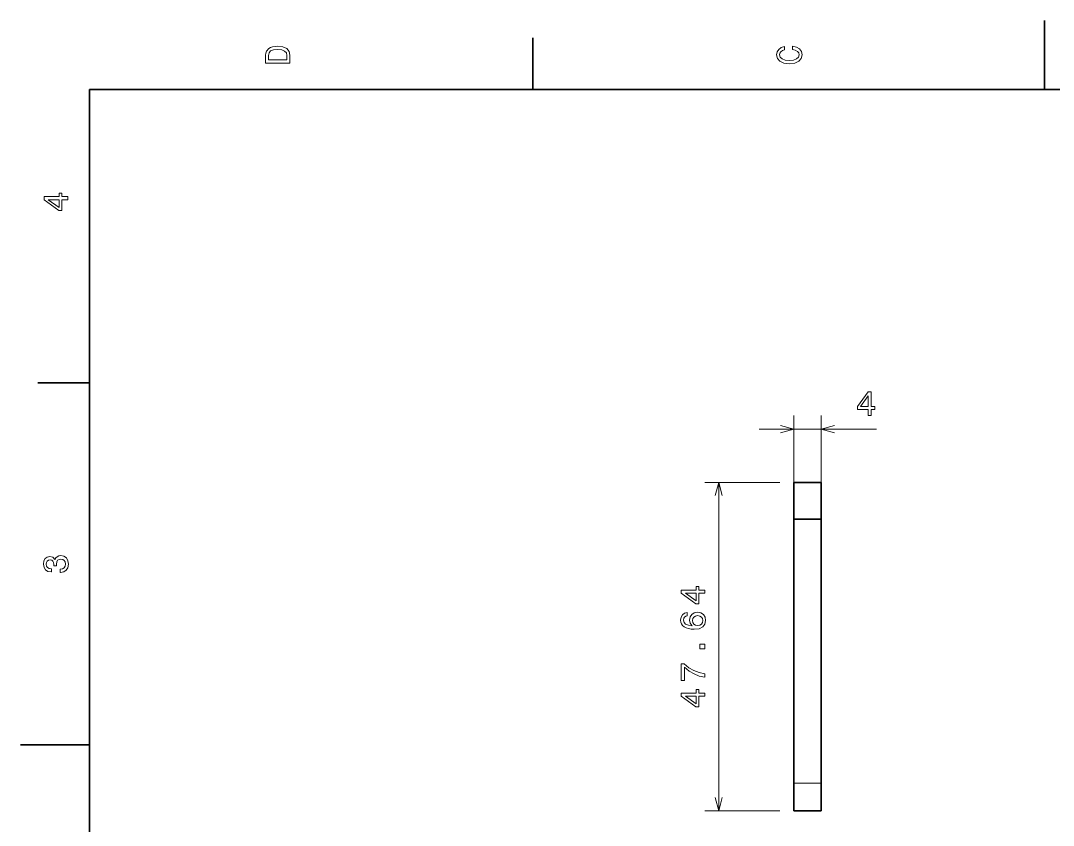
# Model space of a CAD drawing. Extents: x 0 to 297, y 0 to 210.
# Drawn here: x 0 to 149.8, y 93.3 to 210 of the extents above; entities that cross this region are included whole.
import ezdxf

# ---------------------------------------------------------------- set-up
doc = ezdxf.new("R2010")
doc.units = 0

msp = doc.modelspace()

# ---------------------------------------------------------------- linework, layer by layer
at = {"color": 7, "lineweight": 35, "ltscale": 0.25}
for p, q in [((148.5, 200), (148.5, 210)), ((10, 105), (0, 105))]:
    msp.add_line(p, q, dxfattribs=at)
at = {"color": 7, "lineweight": 35, "ltscale": 0.1875}
for p, q in [((74.300003, 200), (74.300003, 207.5)), ((10, 157.5), (2.5, 157.5))]:
    msp.add_line(p, q, dxfattribs=at)
at = {"color": 7, "lineweight": 35}
for p, q in [((287, 200), (10, 200)), ((10, 200), (10, 10)), ((112.116135, 99.407585), (112.116135, 137.715057)), ((116.116135, 99.407585), (116.116135, 137.715057))]:
    msp.add_line(p, q, dxfattribs=at)
at = {"color": 7, "lineweight": 13, "ltscale": 0.326143}
for p, q in [((112.116135, 139.715057), (112.116135, 152.760788)), ((116.116135, 139.715057), (116.116135, 152.760788))]:
    msp.add_line(p, q, dxfattribs=at)
at = {"color": 7, "lineweight": 13, "ltscale": 0.425901}
msp.add_line((107.116135, 150.760788), (124.152161, 150.760788), dxfattribs=at)
at = {"color": 7, "lineweight": 13, "ltscale": 0.271756}
for p, q in [((110.116135, 143.052582), (99.245911, 143.052582)), ((110.116135, 95.414589), (99.245911, 95.414589))]:
    msp.add_line(p, q, dxfattribs=at)
at = {"color": 7, "lineweight": 13}
msp.add_line((101.245911, 95.414589), (101.245911, 143.052582), dxfattribs=at)
at = {"color": 7, "lineweight": 35, "ltscale": 0.1}
for p, q in [((116.116135, 143.052582), (112.116135, 143.052582)), ((116.116135, 137.715057), (112.116135, 137.715057)), ((116.116135, 95.414589), (112.116135, 95.414589))]:
    msp.add_line(p, q, dxfattribs=at)
at = {"color": 7, "lineweight": 35, "ltscale": 0.205359}
msp.add_line((112.116135, 143.052582), (112.116135, 134.838226), dxfattribs=at)
at = {"color": 7, "lineweight": 35, "ltscale": 0.133436}
msp.add_line((116.116135, 143.052582), (116.116135, 137.715134), dxfattribs=at)
at = {"color": 7, "lineweight": 35, "ltscale": 0.020795}
msp.add_line((112.116135, 134.006409), (112.116135, 134.838226), dxfattribs=at)
at = {"color": 7, "lineweight": 13, "ltscale": 0.1}
msp.add_line((116.116135, 99.407585), (112.116135, 99.407585), dxfattribs=at)
at = {"color": 7, "lineweight": 35, "ltscale": 0.099825}
for p, q in [((112.116135, 99.407585), (112.116135, 95.414589)), ((116.116135, 99.407585), (116.116135, 95.414589))]:
    msp.add_line(p, q, dxfattribs=at)
at = {"color": 7, "lineweight": 13}
for points in [[(35.533215, 204.994965), (35.533215, 203.829971), (39.033215, 203.829971), (39.033215, 204.994965), (38.922264, 205.544678), (38.584366, 205.953171), (38.034657, 206.205338), (37.283215, 206.296112), (36.516644, 206.215424), (36.21405, 206.114563), (35.971977, 205.973343), (35.644165, 205.56485), (35.563473, 205.297562)], [(35.951801, 204.959656), (36.027451, 205.342941), (36.259438, 205.605194), (36.672985, 205.761536), (37.283215, 205.811966), (37.873272, 205.756485), (38.286816, 205.600143), (38.533936, 205.332855), (38.614628, 204.959656), (38.614628, 204.298996), (35.951801, 204.298996)], [(111.93206, 205.817017), (112.35569, 205.716141), (112.658287, 205.549713), (112.844887, 205.317734), (112.905403, 205.045395), (112.814629, 204.71759), (112.54229, 204.460388), (112.098488, 204.28891), (111.483215, 204.233429), (110.872986, 204.28891), (110.424141, 204.455338), (110.151802, 204.71254), (110.055984, 205.045395), (110.106415, 205.287476), (110.247627, 205.494247), (110.474571, 205.655624), (110.787247, 205.766571), (110.787247, 206.245682), (110.308144, 206.094391), (109.94503, 205.832138), (109.718086, 205.474075), (109.637398, 205.045395), (109.763474, 204.510818), (110.116501, 204.10231), (110.696472, 203.840057), (111.483215, 203.749283), (112.269958, 203.840057), (112.84993, 204.10231), (113.208, 204.510818), (113.329041, 205.045395), (113.233215, 205.51442), (112.965927, 205.892654), (112.527161, 206.159943), (111.93206, 206.301163)], [(6.833213, 184.02739), (6.833213, 184.481277), (5.965778, 184.481277), (5.965778, 184.98056), (5.56232, 184.98056), (5.56232, 184.481277), (3.408862, 184.481277), (3.408862, 184.022339), (5.521974, 182.489197), (5.965778, 182.489197), (5.965778, 184.02739)], [(5.56232, 182.912827), (3.993876, 184.02739), (5.56232, 184.02739)], [(122.911522, 152.760788), (123.365417, 152.760788), (123.365417, 153.62822), (123.864693, 153.62822), (123.864693, 154.031677), (123.365417, 154.031677), (123.365417, 156.185135), (122.906479, 156.185135), (121.373337, 154.072021), (121.373337, 153.62822), (122.911522, 153.62822)], [(121.796967, 154.031677), (122.911522, 155.600128), (122.911522, 154.031677)], [(5.73379, 129.979111), (5.769093, 129.979111), (6.253242, 130.059799), (6.616354, 130.296829), (6.848343, 130.670029), (6.934078, 131.164276), (6.848343, 131.688766), (6.626441, 132.082138), (6.273415, 132.334305), (5.819525, 132.425079), (5.521974, 132.384735), (5.279899, 132.273788), (5.0933, 132.092224), (4.957133, 131.850143), (4.684798, 132.177963), (4.251081, 132.293961), (3.857709, 132.218307), (3.560158, 132.00145), (3.373559, 131.648422), (3.307997, 131.164276), (3.388689, 130.710388), (3.610591, 130.362396), (3.963617, 130.135452), (4.432637, 130.059799), (4.46794, 130.059799), (4.46794, 130.508652), (4.145173, 130.548996), (3.913184, 130.680115), (3.771974, 130.891937), (3.721542, 131.189484), (3.761888, 131.451736), (3.867795, 131.643372), (4.039265, 131.759369), (4.271254, 131.804764), (4.518372, 131.759369), (4.684798, 131.638336), (4.785663, 131.426514), (4.815922, 131.139053), (4.810879, 130.942368), (5.209294, 130.942368), (5.199208, 131.189484), (5.244596, 131.507217), (5.365634, 131.744247), (5.56232, 131.885452), (5.819525, 131.935883), (6.112032, 131.880417), (6.328891, 131.734161), (6.465058, 131.502167), (6.510447, 131.194534), (6.460014, 130.876801), (6.308718, 130.644821), (6.066643, 130.498566), (5.73379, 130.443085)], [(99.245911, 126.983002), (99.245911, 127.43689), (98.378479, 127.43689), (98.378479, 127.936172), (97.975021, 127.936172), (97.975021, 127.43689), (95.821564, 127.43689), (95.821564, 126.977959), (97.934677, 125.444817), (98.378479, 125.444817), (98.378479, 126.983002)], [(97.975021, 125.868454), (96.406578, 126.983002), (97.975021, 126.983002)], [(96.688995, 124.179977), (96.280495, 124.084152), (95.977905, 123.862259), (95.786263, 123.519318), (95.720695, 123.075508), (95.755997, 122.777962), (95.851822, 122.520752), (96.008163, 122.293808), (96.230064, 122.102165), (96.507446, 121.950867), (96.845337, 121.83992), (97.243752, 121.769318), (97.692596, 121.749146), (98.408737, 121.829834), (98.928192, 122.07695), (99.240875, 122.475365), (99.346779, 123.020035), (99.255997, 123.509232), (99.018967, 123.882431), (98.645767, 124.124504), (98.171707, 124.210236), (97.692596, 124.124504), (97.324448, 123.892517), (97.092453, 123.534447), (97.011765, 123.090637), (97.112625, 122.611534), (97.400093, 122.253464), (96.845337, 122.329117), (96.446922, 122.490494), (96.209892, 122.73761), (96.129196, 123.080551), (96.169548, 123.332718), (96.275452, 123.524361), (96.451965, 123.650436), (96.688995, 123.716003)], [(98.17675, 123.721046), (98.494476, 123.665573), (98.736549, 123.524361), (98.897934, 123.297409), (98.948364, 123.014992), (98.897934, 122.717438), (98.741592, 122.490494), (98.499519, 122.344238), (98.181793, 122.298851), (97.86911, 122.349289), (97.63208, 122.490494), (97.480789, 122.722488), (97.425308, 123.035164), (97.480789, 123.307495), (97.627037, 123.524361), (97.864075, 123.665573)], [(99.245911, 118.885597), (99.245911, 119.581558), (98.494476, 119.581558), (98.494476, 118.885597)], [(99.245911, 114.796547), (99.245911, 115.305916), (98.41378, 115.472336), (97.637123, 115.764847), (96.915939, 116.178391), (96.24015, 116.718018), (95.821564, 116.718018), (95.821564, 114.317444), (96.280495, 114.317444), (96.280495, 116.233871), (96.961334, 115.679115), (97.672424, 115.260529), (98.428909, 114.968018)], [(99.245911, 112.03891), (99.245911, 112.492798), (98.378479, 112.492798), (98.378479, 112.992081), (97.975021, 112.992081), (97.975021, 112.492798), (95.821564, 112.492798), (95.821564, 112.033867), (97.934677, 110.500725), (98.378479, 110.500725), (98.378479, 112.03891)], [(97.975021, 110.924355), (96.406578, 112.03891), (97.975021, 112.03891)]]:
    msp.add_lwpolyline(points, close=True, dxfattribs=at)
for points in [[(110.18428, 150.243149), (112.116135, 150.760788), (110.18428, 151.278427)], [(118.047989, 151.278427), (116.116135, 150.760788), (118.047989, 150.243149)], [(101.76355, 141.120728), (101.245911, 143.052582), (100.728271, 141.120728)], [(100.728271, 97.346436), (101.245911, 95.414589), (101.76355, 97.346436)]]:
    msp.add_lwpolyline(points, dxfattribs=at)

doc.saveas('drawing.dxf')
